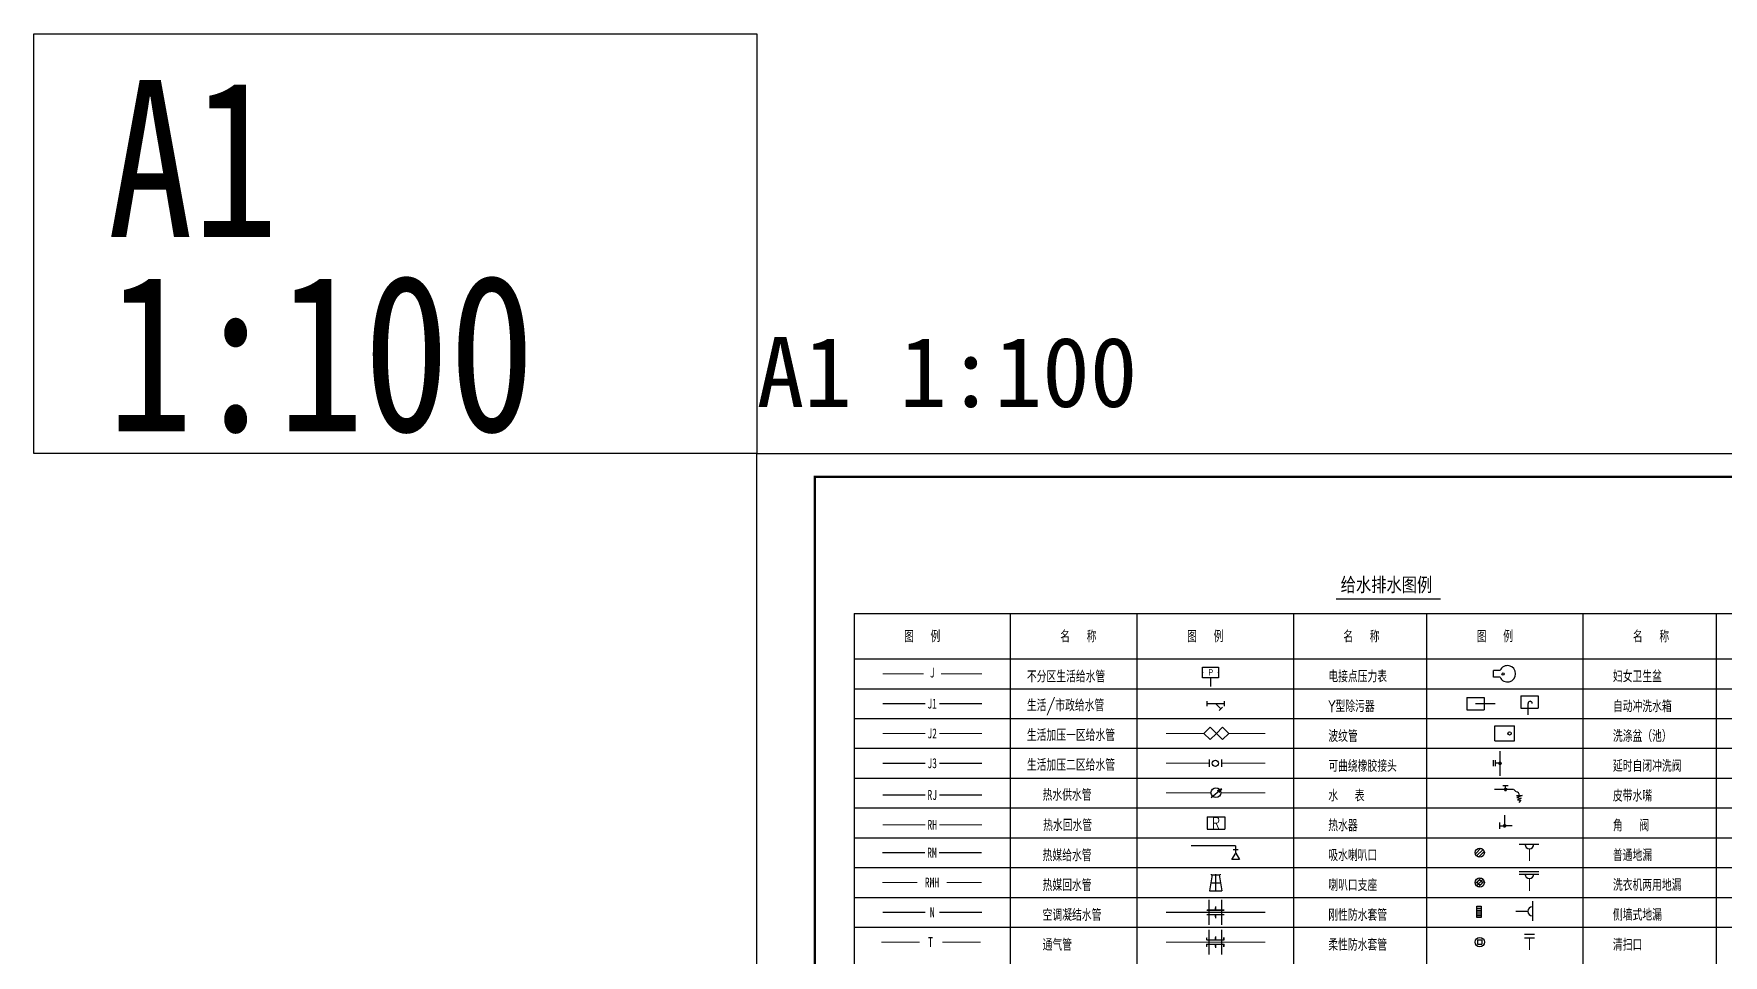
# Model space of a CAD drawing. Extents: x 27938 to 650306, y -92720 to 1524912.
# Drawn here: x 229214 to 301663, y 1144370 to 1183874 of the extents above; entities that cross this region are included whole.
import ezdxf
from ezdxf.enums import TextEntityAlignment as Align

# ---------------------------------------------------------------- set-up
doc = ezdxf.new("R2010")
doc.units = 0
doc.header["$LTSCALE"] = 1000
doc.header["$MEASUREMENT"] = 0
doc.layers.add('0s-水标注', color=7, linetype='Continuous')
doc.layers.add('图框', color=140, linetype='Continuous')
doc.layers.add('yichutu', color=7, linetype='Continuous', true_color=0xffffff, plot=False)
doc.styles.add('-黑体', font='simhei.ttf', dxfattribs={"width": 0.8})
doc.styles.add('_TCH_LABEL', font='simhei.ttf')
doc.styles.add('HZ', font='txt', dxfattribs={"bigfont": 'hztxt'})
doc.styles.add('HZ8', font='txt.shx', dxfattribs={"bigfont": 'hztxt.shx'})
doc.styles.add('ST', font='', dxfattribs={"width": 0.8})
doc.styles.get("Standard").update_dxf_attribs({"font": 'gbenor.shx', "bigfont": 'gbcbig.shx'})
doc.styles.add('黑体', font='simhei.ttf')
doc.styles.get('ST').set_extended_font_data('SimSun')

# ---------------------------------------------------------------- blocks, each defined once
blk = doc.blocks.new('*X156')
at = {"color": 0, "linetype": 'Continuous'}
for p, q in [((-73097, -53500), (-72997, -53500)), ((-73097, -53501), (-72997, -53501)), ((-73097, -53502), (-72997, -53502)), ((-73097, -53503), (-72997, -53503)), ((-73097, -53504), (-72997, -53504)), ((-73097, -53505), (-72997, -53505)), ((-73097, -53506), (-72997, -53506)), ((-73097, -53507), (-72997, -53507)), ((-73097, -53508), (-72997, -53508)), ((-73097, -53509), (-72997, -53509)), ((-73097, -53510), (-72997, -53510)), ((-73097, -53511), (-72997, -53511)), ((-73097, -53512), (-72997, -53512)), ((-73097, -53513), (-72997, -53513)), ((-73096, -53495), (-72998, -53495)), ((-73096, -53496), (-72998, -53496)), ((-73096, -53497), (-72998, -53497)), ((-73096, -53498), (-72998, -53498)), ((-73096, -53499), (-72998, -53499)), ((-73096, -53514), (-72998, -53514)), ((-73096, -53515), (-72998, -53515)), ((-73096, -53516), (-72998, -53516)), ((-73096, -53517), (-72998, -53517)), ((-73096, -53518), (-72998, -53518)), ((-73095, -53491), (-72999, -53491)), ((-73095, -53492), (-72999, -53492)), ((-73095, -53493), (-72999, -53493)), ((-73095, -53494), (-72999, -53494)), ((-73095, -53519), (-72999, -53519)), ((-73095, -53520), (-72999, -53520)), ((-73095, -53521), (-72999, -53521)), ((-73094, -53488), (-73000, -53488)), ((-73094, -53489), (-73000, -53489)), ((-73094, -53490), (-73000, -53490)), ((-73094, -53522), (-73000, -53522)), ((-73094, -53523), (-73000, -53523)), ((-73094, -53524), (-73000, -53524)), ((-73093, -53486), (-73001, -53486)), ((-73093, -53487), (-73001, -53487)), ((-73093, -53525), (-73001, -53525)), ((-73093, -53526), (-73001, -53526)), ((-73093, -53527), (-73002, -53527)), ((-73092, -53484), (-73002, -53484)), ((-73092, -53485), (-73002, -53485)), ((-73092, -53528), (-73002, -53528)), ((-73092, -53529), (-73002, -53529)), ((-73091, -53482), (-73003, -53482)), ((-73091, -53483), (-73003, -53483)), ((-73091, -53530), (-73003, -53530)), ((-73090, -53480), (-73004, -53480)), ((-73090, -53481), (-73004, -53481)), ((-73090, -53531), (-73004, -53531)), ((-73090, -53532), (-73004, -53532)), ((-73089, -53479), (-73005, -53479)), ((-73089, -53533), (-73005, -53533)), ((-73089, -53534), (-73005, -53534)), ((-73088, -53477), (-73006, -53477)), ((-73088, -53478), (-73006, -53478)), ((-73088, -53535), (-73006, -53535)), ((-73087, -53476), (-73007, -53476)), ((-73087, -53536), (-73007, -53536)), ((-73086, -53475), (-73008, -53475)), ((-73086, -53537), (-73008, -53537)), ((-73086, -53538), (-73008, -53538)), ((-73085, -53474), (-73009, -53474)), ((-73085, -53539), (-73009, -53539)), ((-73084, -53473), (-73010, -53473)), ((-73084, -53540), (-73010, -53540)), ((-73083, -53472), (-73011, -53472)), ((-73083, -53541), (-73011, -53541)), ((-73082, -53471), (-73012, -53471)), ((-73082, -53542), (-73012, -53542)), ((-73081, -53470), (-73013, -53470)), ((-73081, -53543), (-73013, -53543)), ((-73080, -53469), (-73014, -53469)), ((-73080, -53544), (-73014, -53544)), ((-73079, -53468), (-73015, -53468)), ((-73079, -53545), (-73015, -53545)), ((-73078, -53467), (-73016, -53467)), ((-73077, -53466), (-73017, -53466)), ((-73077, -53546), (-73017, -53546)), ((-73076, -53547), (-73018, -53547)), ((-73075, -53465), (-73019, -53465)), ((-73075, -53548), (-73019, -53548)), ((-73074, -53464), (-73020, -53464)), ((-73073, -53549), (-73021, -53549)), ((-73072, -53463), (-73022, -53463)), ((-73071, -53550), (-73023, -53550)), ((-73070, -53462), (-73024, -53462)), ((-73069, -53551), (-73025, -53551)), ((-73068, -53461), (-73026, -53461)), ((-73067, -53552), (-73027, -53552)), ((-73066, -53460), (-73028, -53460)), ((-73065, -53553), (-73029, -53553)), ((-73063, -53459), (-73031, -53459)), ((-73062, -53554), (-73032, -53554)), ((-73060, -53458), (-73034, -53458)), ((-73058, -53555), (-73036, -53555)), ((-73056, -53457), (-73038, -53457)), ((-73052, -53556), (-73042, -53556))]:
    blk.add_line(p, q, dxfattribs=at)
blk = doc.blocks.new('$VALVE$00000619')
for p, q in [((-227, 151), (227, 151)), ((-227, -151), (-227, 151)), ((227, 151), (227, -151)), ((227, -151), (-227, -151))]:
    blk.add_line(p, q)
for p in [(-227, 0), (227, 0)]:
    blk.add_point(p)
blk.add_text('P', height=187).set_placement((-63, -93))
blk = doc.blocks.new('TK')
at = {"layer": '图框'}
blk.add_lwpolyline([(465375, 548714), (549475, 548714), (549475, 489314), (465375, 489314)], close=True, dxfattribs=at)
blk.add_lwpolyline([(465375, 548714), (549475, 548714), (549475, 489314), (465375, 489314)], close=True, dxfattribs=at)
at = {"layer": '图框', "const_width": 100}
blk.add_lwpolyline([(548475, 490314), (548475, 547714), (467875, 547714), (467875, 490314)], close=True, dxfattribs=at)
blk = doc.blocks.new('yct-841-594-84100-59399.9999999999-100-1000.0')
at = {"layer": 'yichutu', "color": 7, "true_color": 0xffffff}
blk.add_lwpolyline([(0, 0), (0, 59400), (84100, 59400), (84100, 0)], close=True, dxfattribs=at)
at = {"layer": 'yichutu', "color": 7, "true_color": 0xffffff, "style": '_TCH_LABEL'}
blk.add_text('A1 1:100', height=3000, dxfattribs=at).set_placement((0, 61400))

msp = doc.modelspace()

# ---------------------------------------------------------------- linework, layer by layer
at = {"layer": '0s-水标注', "ltscale": 1.5}
for p, q in [((264392, 1159023.5), (313512, 1159023.5)), ((264392, 1159014.3), (264392, 1111065.5)), ((271101.5, 1111065.5), (271101.5, 1159023.5)), ((276533, 1111065.5), (276533, 1159023.5)), ((283242.5, 1111065.5), (283242.5, 1159023.5)), ((288952, 1111065.5), (288952, 1159023.5)), ((295661.5, 1111065.5), (295661.5, 1159023.5)), ((301371, 1116177.5), (301371, 1159023.5)), ((301371, 1111065.5), (301371, 1159023.5)), ((264392, 1157073.5), (313512, 1157073.5)), ((291815.4, 1156290.7), (291815.4, 1156578.3)), ((292091.7, 1156578.3), (291815.4, 1156578.3)), ((292091.7, 1156290.7), (291815.4, 1156290.7)), ((264392, 1155795.5), (313512, 1155795.5)), ((279673.6, 1156266.1), (279673.6, 1155893)), ((279515, 1155263), (279515, 1155050)), ((280048.1, 1154856.9), (280197.1, 1155009.2)), ((280260.5, 1155263), (280260.5, 1155050)), ((290667.4, 1155422.8), (290667.4, 1154890.3)), ((290667.4, 1155422.8), (291412.9, 1155422.8)), ((290667.4, 1154890.3), (291412.9, 1154890.3)), ((291040.1, 1155156.5), (291780.5, 1155156.5)), ((291412.9, 1155422.8), (291412.9, 1154890.3)), ((292981.2, 1155487.8), (293726.7, 1155487.8)), ((292981.2, 1155487.8), (292981.2, 1154955.3)), ((292981.2, 1154955.3), (293726.7, 1154955.3)), ((293296.8, 1154668.6), (293296.8, 1155167)), ((293726.7, 1155487.8), (293726.7, 1154955.3)), ((264392, 1154517.5), (313512, 1154517.5)), ((279396, 1153878.5), (279662.3, 1154144.8)), ((279662.3, 1154144.8), (279928.5, 1153878.5)), ((279928.5, 1153878.5), (280194.8, 1154144.8)), ((280194.8, 1154144.8), (280461, 1153878.5)), ((291863, 1153559), (291863, 1154198)), ((291863, 1154198), (292715, 1154198)), ((292715, 1153559), (292715, 1154198)), ((279662.3, 1153612.3), (279396, 1153878.5)), ((279928.5, 1153878.5), (279662.3, 1153612.3)), ((280194.8, 1153612.3), (279928.5, 1153878.5)), ((280461, 1153878.5), (280194.8, 1153612.3)), ((291863, 1153559), (292715, 1153559)), ((264392, 1153239.5), (313512, 1153239.5)), ((279621.5, 1152760.3), (279621.5, 1152440.8)), ((280154, 1152760.3), (280154, 1152440.8)), ((291797.8, 1152728.3), (291797.8, 1152472.7)), ((291903.5, 1152472.7), (291903.5, 1152728.3)), ((264392, 1151961.5), (313512, 1151961.5)), ((292090.2, 1152600.5), (291903.5, 1152600.5)), ((279705.8, 1151137.4), (280143.3, 1151499.2)), ((280143.3, 1151499.2), (279964.5, 1151417.3)), ((280143.3, 1151499.2), (280029.3, 1151339)), ((292211.5, 1151652.5), (292442.2, 1151652.5)), ((292326.9, 1151478.7), (292326.9, 1151652.5)), ((292791.5, 1151214.6), (293045.2, 1151214.6)), ((293045.2, 1151214.6), (292815.3, 1151125.6)), ((264392, 1150683.5), (313512, 1150683.5)), ((292815.3, 1151125.6), (292997.6, 1151101.4)), ((292997.6, 1151101.4), (292847, 1151036.6)), ((292847, 1151036.6), (292981.7, 1151012.4)), ((292981.7, 1151012.4), (292902.5, 1150915.2)), ((279539.3, 1150307.4), (279539.3, 1149774.9)), ((279539.3, 1150307.4), (280284.8, 1150307.4)), ((279539.3, 1149774.9), (280284.8, 1149774.9)), ((280284.8, 1150307.4), (280284.8, 1149774.9)), ((292083.1, 1149783.1), (292083.1, 1150057.1)), ((292083.1, 1149920.1), (292262.2, 1149920.1)), ((264392, 1149405.5), (313512, 1149405.5)), ((292909, 1149128.6), (293758.9, 1149128.6)), ((280597.7, 1148468.5), (280757.5, 1148745.2)), ((280917.2, 1148468.5), (280597.7, 1148468.5)), ((280651, 1148905), (280864, 1148905)), ((280757.5, 1148745.2), (280917.2, 1148468.5)), ((291035.4, 1148716), (291274.5, 1148955.1)), ((291085.9, 1148628.5), (291362, 1148904.5)), ((291173.4, 1148578), (291412.5, 1148817)), ((264392, 1148127.5), (313512, 1148127.5)), ((279747, 1147817.2), (279626.3, 1147132.4)), ((279702.5, 1147844.5), (279702.5, 1147817.2)), ((279702.5, 1147817.2), (280085.9, 1147817.2)), ((279894.2, 1147844.5), (279894.2, 1147132.4)), ((280041.5, 1147817.2), (280162.2, 1147132.4)), ((280085.9, 1147844.5), (280085.9, 1147817.2)), ((291035.4, 1147438), (291274.5, 1147677.1)), ((291085.9, 1147350.5), (291362, 1147626.5)), ((292909, 1147962.7), (293758.9, 1147962.7)), ((292909, 1147850.6), (293758.9, 1147850.6)), ((279626.3, 1147132.4), (280162.2, 1147132.4)), ((279686.6, 1147474.8), (280101.8, 1147474.8)), ((291173.4, 1147300), (291412.5, 1147539)), ((264392, 1146849.5), (313512, 1146849.5)), ((279521.5, 1146306.4), (280267, 1146306.4)), ((279621.5, 1145675.2), (279621.5, 1146739.4)), ((279894.2, 1146306.4), (279894.2, 1146402.2)), ((280167, 1145675.2), (280167, 1146739.4)), ((291096.2, 1146387.5), (291288.2, 1146387.5)), ((291096.2, 1146307.5), (291288.2, 1146307.5)), ((291096.2, 1146227.5), (291288.2, 1146227.5)), ((291096.2, 1146147.5), (291288.2, 1146147.5)), ((293480.1, 1146694.1), (293480.1, 1145844.1)), ((264392, 1145571.5), (313512, 1145571.5)), ((279521.5, 1146114.7), (280267, 1146114.7)), ((279621.5, 1144397.2), (279621.5, 1145461.4)), ((279894.2, 1146018.8), (279894.2, 1146114.7)), ((280167, 1144397.2), (280167, 1145461.4)), ((291096.2, 1146067.5), (291288.2, 1146067.5)), ((279521.5, 1145028.4), (279521.5, 1145098.9)), ((279521.5, 1145028.4), (280267, 1145028.4)), ((279521.5, 1144836.7), (280267, 1144836.7)), ((279521.5, 1144740.8), (279521.5, 1144836.7)), ((279894.2, 1145028.4), (279894.2, 1145124.2)), ((279894.2, 1144740.8), (279894.2, 1144836.7)), ((280267, 1145028.4), (280267, 1145124.2)), ((280267, 1144740.8), (280267, 1144836.7)), ((291131.7, 1145024.8), (291316.2, 1145024.8)), ((291131.7, 1145024.8), (291131.7, 1144840.2)), ((291131.7, 1144840.2), (291316.2, 1144840.2)), ((291316.2, 1145024.8), (291316.2, 1144840.2)), ((293141, 1145278.6), (293567, 1145278.6)), ((293141, 1145118.9), (293567, 1145118.9))]:
    msp.add_line(p, q, dxfattribs=at)
at = {"layer": '0s-水标注', "const_width": 50}
msp.add_lwpolyline([(285051.5, 1159639.5), (289549, 1159639.5)], dxfattribs=at)
at = {"layer": '0s-水标注', "ltscale": 1.5, "const_width": 50}
for points in [[(265614.3, 1156434.5), (267371.5, 1156434.5)], [(268117, 1156434.5), (269874.3, 1156434.5)], [(265614.3, 1155151.5), (267446.1, 1155151.5)], [(268042.5, 1155151.5), (269874.3, 1155151.5)], [(279515, 1155156.5), (280260.5, 1155156.5)], [(279894.2, 1155156.5), (280122.6, 1154933.1)], [(291040.1, 1155156.5), (291889.3, 1155156.5)], [(293296.8, 1154671.2), (293296.8, 1155167)], [(265614.3, 1153873.5), (267446.1, 1153873.5)], [(268042.5, 1153873.5), (269874.3, 1153873.5)], [(277764.2, 1153878.5), (279396, 1153878.5)], [(280461, 1153878.5), (282024.2, 1153878.5)], [(292090.2, 1152047.9), (292090.2, 1153126.1)], [(265614.3, 1152595.5), (267446.1, 1152595.5)], [(268042.5, 1152595.5), (269874.3, 1152595.5)], [(277764.2, 1152600.5), (279621.5, 1152600.5)], [(280154, 1152600.5), (282024.2, 1152600.5)], [(265614.3, 1151238.1), (267446.1, 1151238.1)], [(268042.5, 1151238.1), (269874.3, 1151238.1)], [(277764.2, 1151334), (279696.3, 1151334)], [(280122.3, 1151334), (282024.2, 1151334)], [(291850.2, 1151478.7), (292676.9, 1151478.7)], [(292781.1, 1151374.5), (292676.9, 1151478.7)], [(265614.3, 1149960.1), (267446.1, 1149960.1)], [(268042.5, 1149960.1), (269874.3, 1149960.1)], [(292289, 1149922.2), (292289, 1150381)], [(292303.8, 1149922.2), (292618.8, 1149922.2)], [(278840.5, 1149064.7), (280757.5, 1149064.7)], [(280757.5, 1149064.7), (280757.5, 1148745.2)], [(265602.2, 1148766.5), (267434, 1148766.5)], [(268030.4, 1148766.5), (269862.2, 1148766.5)], [(293354, 1148404.4), (293354, 1148936.9)], [(293354, 1147126.4), (293354, 1147658.9)], [(265602.2, 1147488.5), (267101.8, 1147488.5)], [(268359.3, 1147488.5), (269862.2, 1147488.5)], [(265614.3, 1146210.5), (267446.1, 1146210.5)], [(268042.5, 1146210.5), (269874.3, 1146210.5)], [(277764.2, 1146210.5), (282024.2, 1146210.5)], [(279521.5, 1146306.4), (280267, 1146306.4)], [(279521.5, 1146114.7), (280267, 1146114.7)], [(279894.2, 1146463), (279894.2, 1146306.4)], [(279894.2, 1146114.7), (279894.2, 1145958)], [(292755.9, 1146249.1), (293288.4, 1146249.1)], [(265566.2, 1144932.5), (267210.5, 1144932.5)], [(268173, 1144932.5), (269826.2, 1144932.5)], [(277764.2, 1144932.5), (282024.2, 1144932.5)], [(279521.5, 1145132.1), (279521.5, 1145000.8)], [(279521.5, 1145025.1), (280267, 1145025.1)], [(279521.5, 1144858.7), (279521.5, 1144727.3)], [(279521.5, 1144833.4), (280267, 1144833.4)], [(279894.2, 1145181.8), (279894.2, 1145025.1)], [(279894.2, 1144833.4), (279894.2, 1144676.8)], [(280241.2, 1145132.1), (280241.2, 1145000.8)], [(280241.2, 1144858.7), (280241.2, 1144727.3)], [(293354, 1144586.4), (293354, 1145118.9)]]:
    msp.add_lwpolyline(points, dxfattribs=at)
msp.add_lwpolyline([(293467.2, 1155167, 1), (293296.8, 1155167, 1)], format="xyb", dxfattribs=at)
at = {"layer": '0s-水标注', "ltscale": 1.5}
msp.add_lwpolyline([(291096.2, 1146467.5), (291288.2, 1146467.5), (291288.2, 1145987.5), (291096.2, 1145987.5)], close=True, dxfattribs=at)
for centre, radius in [((292226.5, 1156431.2), 50), ((292502, 1153878.5), 71), ((279887.7, 1152600.5), 133.7), ((292090.2, 1152600.5), 50), ((279909.3, 1151337.8), 213), ((292326.9, 1151478.7), 50), ((292289, 1149922.2), 50), ((291224, 1148766.5), 195.2), ((291224, 1147488.5), 195.2), ((291224, 1147488.5), 97.6), ((291224, 1144932.5), 197.8)]:
    msp.add_circle(centre, radius, dxfattribs=at)
for centre, radius, start, end in [((292411.7, 1156434.5), 350.8, 204.193457, 155.806543), ((293385.3, 1155167), 88.6, 0, 180), ((292781.1, 1151230.1), 144.4, 353.860099, 90), ((293354, 1149128.6), 191.7, 180, 0), ((293354, 1147850.6), 191.7, 180, 0), ((293480.1, 1146249.1), 191.7, 90, 270)]:
    msp.add_arc(centre, radius, start, end, dxfattribs=at)
at = {"layer": '图框', "color": 2}
msp.add_lwpolyline([(260214.1, 1165873.7), (229214.1, 1165873.7), (229214.1, 1183873.7), (260214.1, 1183873.7)], close=True, dxfattribs=at)

# ---------------------------------------------------------------- block references
msp.add_blockref('TK', (-205160.9, 617160))
at = {"layer": '0s-水标注', "xscale": 1.5, "yscale": 1.5, "zscale": 1.5}
msp.add_blockref('$VALVE$00000619', (279673.6, 1156493), dxfattribs=at)
at = {"layer": '0s-水标注', "ltscale": 1.5}
for p in [(365137.2, 1206105.5), (365373.9, 1204983.7), (365336, 1203427.2)]:
    msp.add_blockref('*X156', p, dxfattribs=at)
at = {"layer": 'yichutu'}
msp.add_blockref('yct-841-594-84100-59399.9999999999-100-1000.0', (260214.1, 1106473.7), dxfattribs=at)

# ---------------------------------------------------------------- texts
at = {"layer": '0s-水标注', "style": '-黑体', "width": 0.8}
msp.add_text('给水排水图例', height=600, dxfattribs=at).set_placement((287221.7, 1159953.6, 0), align=Align.CENTER)
at = {"layer": '0s-水标注', "style": 'HZ', "width": 0.8}
for s, p in [('图  例', (266533.5, 1157787.1)), ('名  称', (273231.1, 1157784.3)), ('图  例', (278674.5, 1157787.1)), ('名  称', (285372.1, 1157784.3)), ('图  例', (291093.5, 1157787.1)), ('名  称', (297791.1, 1157784.3)), ('不分区生活给水管', (271802.3, 1156067.5)), ('电接点压力表', (284728.1, 1156069.8)), ('妇女卫生盆', (296933.3, 1156069.8)), ('Y型除污器', (284728.1, 1154791.8)), ('自动冲洗水箱', (296933.3, 1154789.5)), ('波纹管', (284728.1, 1153511.5)), ('洗涤盆（池）', (296933.3, 1153513.8)), ('可曲绕橡胶接头', (284728.1, 1152231.3)), ('延时自闭冲洗阀', (296933.3, 1152233.5)), ('水  表', (284728.1, 1150960)), ('皮带水嘴', (296933.3, 1150955.5)), ('热水回水管', (272497.6, 1149691.3)), ('R', (279731.1, 1149772.1)), ('热水器', (284728.1, 1149684.2)), ('角  阀', (296933.3, 1149679.8)), ('热媒给水管', (272477.1, 1148399.5)), ('吸水喇叭口', (284728.1, 1148404)), ('普通地漏', (296933.3, 1148406.2)), ('热媒回水管', (272477.1, 1147121.5)), ('喇叭口支座', (284728.1, 1147123.8)), ('洗衣机两用地漏', (296933.3, 1147128.2)), ('空调凝结水管', (272477.1, 1145843.5)), ('刚性防水套管', (284728.1, 1145843.5)), ('侧墙式地漏', (296933.3, 1145850.2)), ('通气管', (272477.1, 1144565.5)), ('柔性防水套管', (284728.1, 1144565.5)), ('清扫口', (296933.3, 1144567.8))]:
    msp.add_text(s, height=500, rotation=0, dxfattribs=at).set_placement(p)
at = {"layer": '0s-水标注', "ltscale": 1.5, "style": 'ST', "width": 0.7}
for s, p in [('J', (267741.9, 1156484.9)), ('J1', (267741.9, 1155154.9)), ('J2', (267741.9, 1153876.9)), ('J3', (267741.9, 1152598.9)), ('RJ', (267744.3, 1151238.1)), ('RH', (267744.3, 1149960.1)), ('RM', (267732.2, 1148766.5)), ('RMH', (267732.2, 1147488.5)), ('N', (267744.3, 1146210.5)), ('T', (267669.8, 1144932.5))]:
    msp.add_text(s, height=426, dxfattribs=at).set_placement(p, align=Align.MIDDLE)
at = {"layer": '0s-水标注', "ltscale": 1.5, "style": 'HZ8', "width": 0.8}
for s, p in [('生活/市政给水管', (271802.3, 1154831.6)), ('生活加压一区给水管', (271802.3, 1153553.6)), ('生活加压二区给水管', (271802.3, 1152275.6)), ('热水供水管', (272477.1, 1150991.4))]:
    msp.add_text(s, height=500, dxfattribs=at).set_placement(p)
at = {"layer": '图框', "color": 2, "style": '黑体', "width": 0.8}
for s, p in [('A1', (232377.3, 1175156.5)), ('1:100', (232377.3, 1166830.4))]:
    msp.add_text(s, height=6729.45, dxfattribs=at).set_placement(p)

doc.saveas('drawing.dxf')
